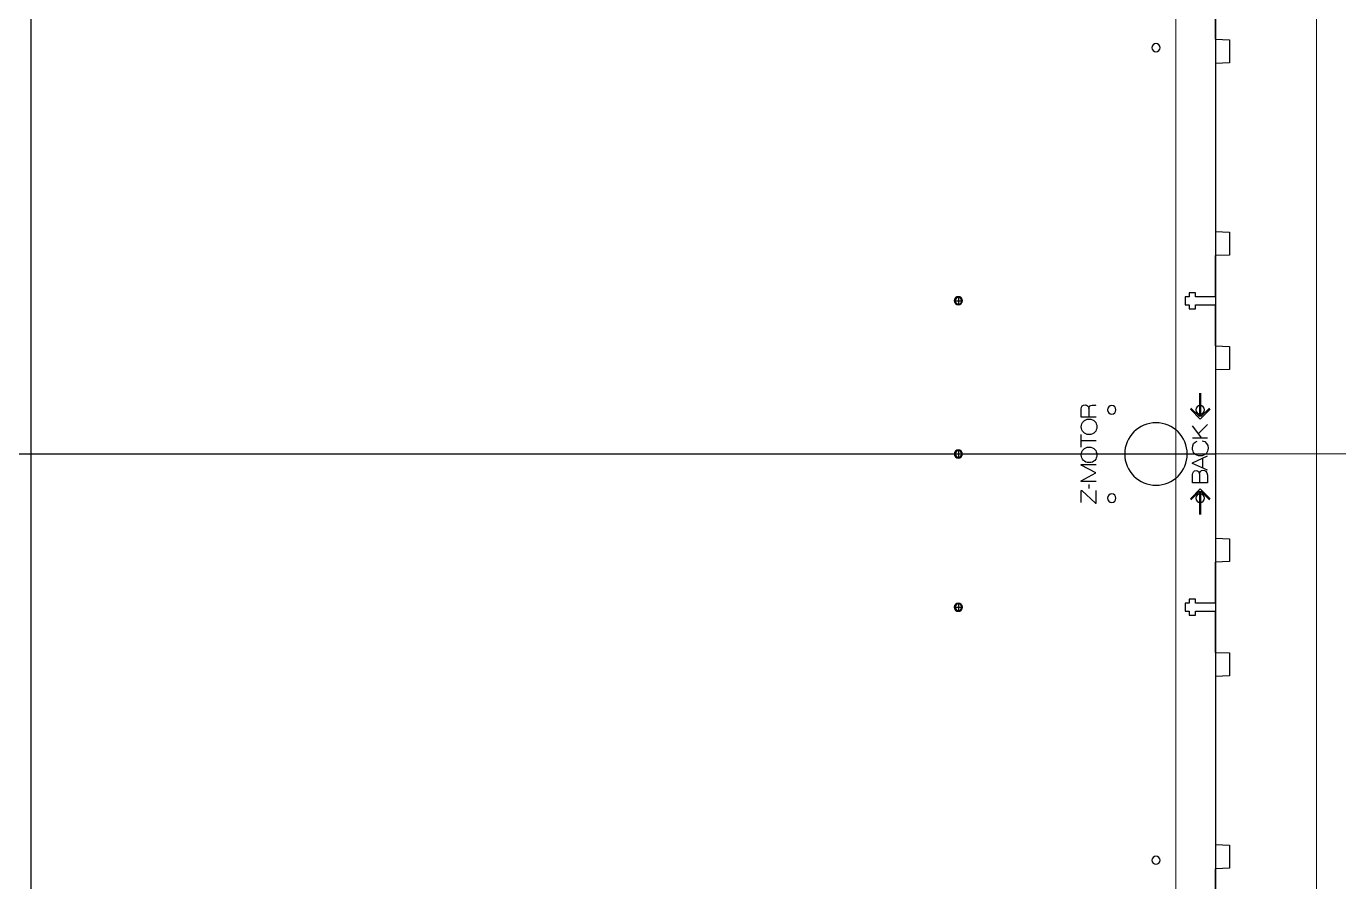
# Model space of a CAD drawing. Header units: millimetres. Extents: x -1949 to 1995, y -2739 to 1842.
# Drawn here: x -394.3 to 65.1, y -1193.4 to -893.8 of the extents above; entities that cross this region are included whole.
import ezdxf

# ---------------------------------------------------------------- set-up
doc = ezdxf.new("R2010")
doc.units = ezdxf.units.MM
doc.layers.get('0').update_dxf_attribs({"lineweight": 25, "true_color": 0xffffff})
doc.layers.add('Laser Table', color=2, linetype='Continuous', lineweight=0, true_color=0xffff00)
doc.layers.add('Referance lines', color=2, linetype='Continuous', lineweight=0, true_color=0xffff00)

msp = doc.modelspace()

# ---------------------------------------------------------------- linework, layer by layer
for p, q in [((-392.68, -636.89), (-392.68, -1450.25)), ((22, -636.89), (22, -1450.25)), ((22, -898.36), (22, -883.96)), ((22, -988.5), (22, -974.12)), ((14.98, -987.1), (12.78, -987.1)), ((12.78, -987.1), (12.78, -988.5)), ((14.98, -988.5), (14.98, -987.1)), ((-69.15, -989.9), (-66.87, -989.9)), ((-68.01, -988.76), (-68.01, -991.04)), ((12.78, -988.5), (11.34, -988.5)), ((11.34, -988.5), (11.34, -991.3)), ((11.34, -991.3), (12.78, -991.3)), ((12.78, -991.3), (12.78, -992.7)), ((22, -988.5), (14.98, -988.5)), ((14.98, -992.7), (14.98, -991.3)), ((14.98, -991.3), (22, -991.3)), ((22, -1005.7), (22, -991.3)), ((12.78, -992.7), (14.98, -992.7)), ((-68.01, -1042.43), (-68.01, -1044.71)), ((-807.35, -1043.56), (22, -1043.57)), ((-69.15, -1043.57), (-66.87, -1043.57)), ((22, -1095.84), (22, -1081.46)), ((-69.15, -1097.24), (-66.87, -1097.24)), ((-68.01, -1096.1), (-68.01, -1098.38)), ((12.78, -1095.84), (11.34, -1095.84)), ((11.34, -1095.84), (11.34, -1098.64)), ((12.78, -1094.44), (12.78, -1095.84)), ((14.98, -1094.44), (12.78, -1094.44)), ((14.98, -1095.84), (14.98, -1094.44)), ((22, -1095.84), (14.98, -1095.84)), ((11.34, -1098.64), (12.78, -1098.64)), ((12.78, -1098.64), (12.78, -1100.04)), ((12.78, -1100.04), (14.98, -1100.04)), ((14.98, -1100.04), (14.98, -1098.64)), ((14.98, -1098.64), (22, -1098.64)), ((22, -1113.04), (22, -1098.64)), ((22, -1203.18), (22, -1188.8))]:
    msp.add_line(p, q)
at = {"color": 1, "true_color": 0xff0000}
for p, q in [((22, -898.36), (26.87, -898.56)), ((26.87, -898.56), (26.87, -906.59)), ((26.87, -906.59), (22, -906.79)), ((22, -906.79), (22, -965.69)), ((22, -965.69), (26.87, -965.89)), ((26.87, -965.89), (26.87, -973.92)), ((26.87, -973.92), (22, -974.12)), ((22, -1005.7), (26.87, -1005.9)), ((26.87, -1005.9), (26.87, -1013.93)), ((26.87, -1013.93), (22, -1014.13)), ((22, -1014.13), (22, -1073.03)), ((22, -1073.03), (26.87, -1073.23)), ((26.87, -1073.23), (26.87, -1081.26)), ((26.87, -1081.26), (22, -1081.46)), ((22, -1113.04), (26.87, -1113.24)), ((26.87, -1113.24), (26.87, -1121.27)), ((26.87, -1121.27), (22, -1121.47)), ((22, -1121.47), (22, -1180.36)), ((22, -1180.36), (26.87, -1180.56)), ((26.87, -1180.56), (26.87, -1188.6)), ((26.87, -1188.6), (22, -1188.8))]:
    msp.add_line(p, q, dxfattribs=at)
at = {"color": 5, "true_color": 0x0000ff}
for points in [[(16.4, -1022.31), (16.4, -1030.49), (13.4, -1027.49)], [(19.89, -1027.5), (16.91, -1030.49), (16.91, -1022.31)], [(-19.78, -1030.7), (-24.99, -1030.7), (-24.99, -1027.83)], [(-22.33, -1027.63), (-22.31, -1027.64)], [(-22.31, -1027.64), (-22.3, -1030.7)], [(20.13, -1027.87), (16.65, -1031.35), (13.18, -1027.87)], [(17.2, -1038.03), (13.93, -1033.74)], [(15.99, -1036.45), (19.14, -1033.26)], [(-24.99, -1041.18), (-24.99, -1036.69)], [(19.14, -1038.03), (13.93, -1038.03)], [(-19.78, -1038.92), (-24.99, -1038.92)], [(-19.78, -1053.19), (-24.99, -1053.19), (-24.99, -1052.95), (-19.93, -1050.21), (-19.93, -1050.19), (-24.99, -1047.47), (-24.99, -1047.23), (-19.78, -1047.23)], [(19.14, -1049.25), (13.93, -1046.86), (13.93, -1046.67), (19.14, -1044.27)], [(17.42, -1045.07), (17.42, -1048.47)], [(13.93, -1053.65), (13.93, -1050.81)], [(19.14, -1051), (19.14, -1053.65), (13.93, -1053.65), (13.93, -1053.65)], [(16.41, -1050.57), (16.41, -1053.65)], [(16.41, -1050.57), (16.42, -1050.57)], [(-24.99, -1060.52), (-24.99, -1056.39), (-24.82, -1056.39), (-19.99, -1060.77), (-19.78, -1060.77), (-19.78, -1056.31)], [(-22.27, -1055.65), (-22.27, -1054.25)], [(13.18, -1059.25), (16.65, -1055.77), (20.13, -1059.25)], [(13.41, -1059.62), (16.4, -1056.63), (16.4, -1064.81)], [(16.9, -1064.81), (16.9, -1056.63), (19.9, -1059.63)]]:
    msp.add_lwpolyline(points, dxfattribs=at)
at = {"color": 3, "true_color": 0x00ff00}
for points in [[(1.15, -899.88), (0.37, -899.88), (-0.27, -900.51), (-0.27, -901.3)], [(2.58, -901.3), (2.58, -900.51), (1.94, -899.88), (1.15, -899.88)], [(-0.27, -901.3), (-0.27, -902.09), (0.37, -902.73), (1.15, -902.73)], [(1.15, -902.73), (1.94, -902.73), (2.58, -902.09), (2.58, -901.3)], [(-68.01, -988.48), (-68.8, -988.48), (-69.44, -989.11), (-69.44, -989.9)], [(-69.44, -989.9), (-69.44, -990.69), (-68.8, -991.33), (-68.01, -991.33)], [(-66.59, -989.9), (-66.59, -989.11), (-67.23, -988.48), (-68.01, -988.48)], [(-68.01, -991.33), (-67.23, -991.33), (-66.59, -990.69), (-66.59, -989.9)], [(-68.01, -1042.15), (-68.8, -1042.15), (-69.44, -1042.78), (-69.44, -1043.57)], [(-66.59, -1043.57), (-66.59, -1042.78), (-67.23, -1042.15), (-68.01, -1042.15)], [(-69.44, -1043.57), (-69.44, -1044.36), (-68.8, -1045), (-68.01, -1045)], [(-68.01, -1045), (-67.23, -1045), (-66.59, -1044.36), (-66.59, -1043.57)], [(-68.01, -1095.82), (-68.8, -1095.82), (-69.44, -1096.45), (-69.44, -1097.24)], [(-69.44, -1097.24), (-69.44, -1098.03), (-68.8, -1098.67), (-68.01, -1098.67)], [(-66.59, -1097.24), (-66.59, -1096.45), (-67.23, -1095.82), (-68.01, -1095.82)], [(-68.01, -1098.67), (-67.23, -1098.67), (-66.59, -1098.03), (-66.59, -1097.24)], [(1.15, -1184.42), (0.37, -1184.42), (-0.27, -1185.05), (-0.27, -1185.84)], [(2.58, -1185.84), (2.58, -1185.05), (1.94, -1184.42), (1.15, -1184.42)], [(-0.27, -1185.84), (-0.27, -1186.63), (0.37, -1187.26), (1.15, -1187.26)], [(1.15, -1187.26), (1.94, -1187.26), (2.58, -1186.63), (2.58, -1185.84)]]:
    msp.add_open_spline(points, degree=3, dxfattribs=at)
at = {"color": 6, "true_color": 0xff00ff}
for points in [[(-68.01, -988.76), (-68.64, -988.76), (-69.15, -989.27), (-69.15, -989.9)], [(-69.15, -989.9), (-69.15, -990.53), (-68.64, -991.04), (-68.01, -991.04)], [(-66.87, -989.9), (-66.87, -989.27), (-67.38, -988.76), (-68.01, -988.76)], [(-68.01, -991.04), (-67.38, -991.04), (-66.87, -990.53), (-66.87, -989.9)], [(-68.01, -1042.43), (-68.64, -1042.43), (-69.15, -1042.94), (-69.15, -1043.57)], [(-66.87, -1043.57), (-66.87, -1042.94), (-67.38, -1042.43), (-68.01, -1042.43)], [(-69.15, -1043.57), (-69.15, -1044.2), (-68.64, -1044.71), (-68.01, -1044.71)], [(-68.01, -1044.71), (-67.38, -1044.71), (-66.87, -1044.2), (-66.87, -1043.57)], [(-68.01, -1096.1), (-68.64, -1096.1), (-69.15, -1096.61), (-69.15, -1097.24)], [(-69.15, -1097.24), (-69.15, -1097.87), (-68.64, -1098.38), (-68.01, -1098.38)], [(-66.87, -1097.24), (-66.87, -1096.61), (-67.38, -1096.1), (-68.01, -1096.1)], [(-68.01, -1098.38), (-67.38, -1098.38), (-66.87, -1097.87), (-66.87, -1097.24)]]:
    msp.add_open_spline(points, degree=3, dxfattribs=at)
at = {"color": 5, "true_color": 0x0000ff}
for points in [[(-24.99, -1027.83), (-24.99, -1026.78), (-24.5, -1026.39), (-23.57, -1026.39)], [(-23.57, -1026.39), (-23.07, -1026.39), (-22.38, -1026.73), (-22.33, -1027.63)], [(-22.31, -1027.64), (-22.31, -1026.84), (-21.93, -1026.49), (-21.22, -1026.49)], [(-21.22, -1026.49), (-21.03, -1026.49), (-19.99, -1026.47), (-19.78, -1026.37)], [(-24.99, -1034.07), (-24.99, -1032.58), (-23.99, -1031.37), (-22.27, -1031.37)], [(-22.27, -1031.37), (-20.55, -1031.37), (-19.55, -1032.58), (-19.55, -1034.07)], [(-22.27, -1036.77), (-23.99, -1036.77), (-24.99, -1035.56), (-24.99, -1034.07)], [(-19.55, -1034.07), (-19.55, -1035.56), (-20.55, -1036.77), (-22.27, -1036.77)], [(-24.99, -1043.89), (-24.99, -1042.4), (-23.99, -1041.18), (-22.27, -1041.18)], [(-22.27, -1041.18), (-20.55, -1041.18), (-19.55, -1042.4), (-19.55, -1043.89)], [(13.93, -1041.55), (13.93, -1040.31), (14.43, -1039.33), (15.57, -1039.06)], [(16.65, -1044.25), (14.93, -1044.25), (13.93, -1043.04), (13.93, -1041.55)], [(19.38, -1041.55), (19.38, -1043.04), (18.38, -1044.25), (16.65, -1044.25)], [(17.28, -1038.93), (18.68, -1039.09), (19.38, -1040.34), (19.38, -1041.55)], [(-22.27, -1046.59), (-23.99, -1046.59), (-24.99, -1045.38), (-24.99, -1043.89)], [(-19.55, -1043.89), (-19.55, -1045.38), (-20.55, -1046.59), (-22.27, -1046.59)], [(13.93, -1050.81), (13.93, -1049.99), (14.38, -1049.41), (15.22, -1049.41)], [(15.22, -1049.41), (15.84, -1049.41), (16.42, -1049.95), (16.41, -1050.57)], [(16.42, -1050.57), (16.45, -1049.89), (16.81, -1049.25), (17.73, -1049.25)], [(17.73, -1049.25), (18.33, -1049.25), (19.14, -1049.64), (19.14, -1051)]]:
    msp.add_open_spline(points, degree=3, dxfattribs=at)
at = {"color": 1, "true_color": 0xff0000}
for points in [[(-14.35, -1026.57), (-15.17, -1026.57), (-15.85, -1027.24), (-15.85, -1028.07)], [(-15.85, -1028.07), (-15.85, -1028.9), (-15.17, -1029.57), (-14.35, -1029.57)], [(-12.85, -1028.07), (-12.85, -1027.24), (-13.52, -1026.57), (-14.35, -1026.57)], [(-14.35, -1029.57), (-13.52, -1029.57), (-12.85, -1028.9), (-12.85, -1028.07)], [(16.65, -1026.57), (15.82, -1026.57), (15.15, -1027.24), (15.15, -1028.07)], [(15.15, -1028.07), (15.15, -1028.9), (15.82, -1029.57), (16.65, -1029.57)], [(18.15, -1028.07), (18.15, -1027.24), (17.48, -1026.57), (16.65, -1026.57)], [(16.65, -1029.57), (17.48, -1029.57), (18.15, -1028.9), (18.15, -1028.07)], [(1.15, -1032.62), (-4.89, -1032.62), (-9.8, -1037.52), (-9.8, -1043.57)], [(12.1, -1043.57), (12.1, -1037.52), (7.2, -1032.62), (1.15, -1032.62)], [(-9.8, -1043.57), (-9.8, -1049.62), (-4.89, -1054.52), (1.15, -1054.52)], [(1.15, -1054.52), (7.2, -1054.52), (12.1, -1049.62), (12.1, -1043.57)], [(-14.35, -1057.57), (-15.17, -1057.57), (-15.85, -1058.24), (-15.85, -1059.07)], [(-15.85, -1059.07), (-15.85, -1059.9), (-15.17, -1060.57), (-14.35, -1060.57)], [(-12.85, -1059.07), (-12.85, -1058.24), (-13.52, -1057.57), (-14.35, -1057.57)], [(-14.35, -1060.57), (-13.52, -1060.57), (-12.85, -1059.9), (-12.85, -1059.07)], [(16.65, -1057.57), (15.82, -1057.57), (15.15, -1058.24), (15.15, -1059.07)], [(15.15, -1059.07), (15.15, -1059.9), (15.82, -1060.57), (16.65, -1060.57)], [(18.15, -1059.07), (18.15, -1058.24), (17.48, -1057.57), (16.65, -1057.57)], [(16.65, -1060.57), (17.48, -1060.57), (18.15, -1059.9), (18.15, -1059.07)]]:
    msp.add_open_spline(points, degree=3, dxfattribs=at)
at = {"layer": 'Laser Table', "color": 2, "true_color": 0xffff00}
msp.add_line((57.32, -1808.39), (57.32, -608.39), dxfattribs=at)
at = {"layer": 'Referance lines'}
for p, q in [((22, -499.75), (22, -1808.39)), ((-392.68, -636.89), (-392.68, -1450.25)), ((26.32, -1043.57), (-811.67, -1043.57))]:
    msp.add_line(p, q, dxfattribs=at)
at = {"layer": 'Referance lines', "color": 2, "true_color": 0xffff00}
for p, q in [((-392.68, -608.39), (-392.68, -1808.39)), ((-392.68, -636.89), (-392.68, -1450.25)), ((8.15, -1043.57), (8.15, -703.34)), ((-813.17, -1043.57), (24.83, -1043.57)), ((174.83, -1043.57), (-125.17, -1043.57)), ((8.15, -1043.57), (8.15, -1383.81))]:
    msp.add_line(p, q, dxfattribs=at)

doc.saveas('drawing.dxf')
